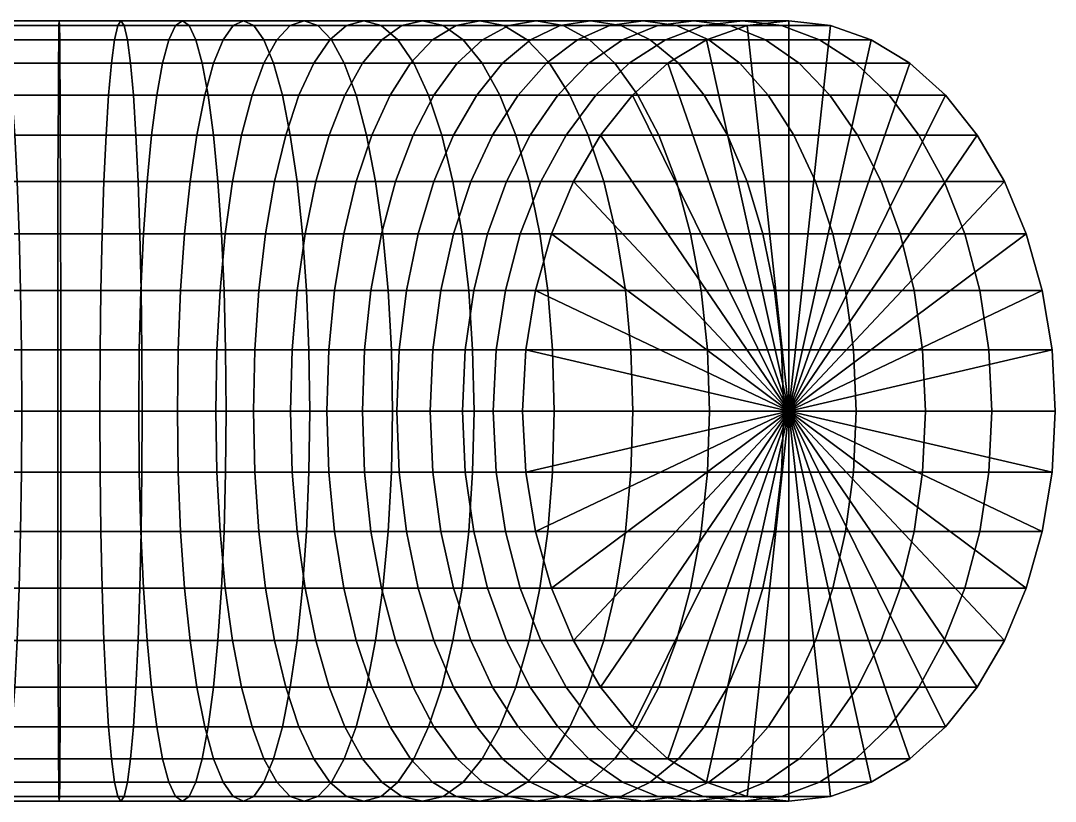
# Model space of a CAD drawing. Extents: x -12.67 to -8.75, y 8.92 to 12.36.
# Drawn here: x -10.071 to -8.746, y 9.894 to 10.894 of the extents above; entities that cross this region are included whole.
import ezdxf

# ---------------------------------------------------------------- set-up
doc = ezdxf.new("R2010")
doc.units = 0
doc.layers.add('HEAD', color=253, linetype='CONTINUOUS')

msp = doc.modelspace()

# ---------------------------------------------------------------- meshes
at = {"layer": 'HEAD'}
mesh = msp.add_polyface(dxfattribs=at)
corners = [(-10.1365, 10.7478, 1.9002), (-10.0782, 10.7478, 1.9055), (-10.0819, 10.7988, 1.9651), (-10.1436, 10.7988, 1.9595), (-10.0198, 10.7478, 1.9075), (-10.02, 10.7988, 1.9671), (-9.9613, 10.7478, 1.906), (-9.9581, 10.7988, 1.9656), (-9.903, 10.7478, 1.9011), (-9.8963, 10.7988, 1.9604), (-9.8451, 10.7478, 1.8929), (-9.835, 10.7988, 1.9517), (-9.7878, 10.7478, 1.8813), (-9.7743, 10.7988, 1.9395), (-10.0861, 10.8398, 2.0319), (-10.1516, 10.8398, 2.0259), (-10.0203, 10.8398, 2.034), (-9.9545, 10.8398, 2.0324), (-9.8889, 10.8398, 2.0269), (-9.8237, 10.8398, 2.0176), (-9.7591, 10.8398, 2.0046), (-10.0906, 10.8698, 2.1042), (-10.1603, 10.8698, 2.0978), (-10.0206, 10.8698, 2.1065), (-9.9505, 10.8698, 2.1047), (-9.8807, 10.8698, 2.0989), (-9.8114, 10.8698, 2.0891), (-9.7427, 10.8698, 2.0752), (-10.0953, 10.8881, 2.1803), (-10.1694, 10.8881, 2.1736), (-10.0209, 10.8881, 2.1828), (-9.9464, 10.8881, 2.1809), (-9.8722, 10.8881, 2.1747), (-9.7985, 10.8881, 2.1643), (-9.7255, 10.8881, 2.1495), (-10.1001, 10.8943, 2.2584), (-10.1788, 10.8943, 2.2512), (-10.0212, 10.8943, 2.261), (-9.9422, 10.8943, 2.259), (-9.8635, 10.8943, 2.2525), (-9.7852, 10.8943, 2.2414), (-10.105, 10.8881, 2.3365), (-10.1882, 10.8881, 2.3289), (-10.0215, 10.8881, 2.3392), (-9.938, 10.8881, 2.3371), (-9.8547, 10.8881, 2.3302), (-9.772, 10.8881, 2.3184), (-10.1097, 10.8698, 2.4126), (-10.1973, 10.8698, 2.4046), (-10.0218, 10.8698, 2.4155), (-9.9338, 10.8698, 2.4133), (-9.8462, 10.8698, 2.406), (-9.7591, 10.8698, 2.3936), (-10.0221, 10.8398, 2.488), (-10.1142, 10.8398, 2.485), (-9.9299, 10.8398, 2.4857), (-9.8381, 10.8398, 2.478), (-9.7468, 10.8398, 2.4651), (-10.0223, 10.7988, 2.5549), (-10.1183, 10.7988, 2.5517), (-9.9263, 10.7988, 2.5525), (-9.8306, 10.7988, 2.5445), (-9.7355, 10.7988, 2.531), (-10.0226, 10.7478, 2.6146), (-10.122, 10.7478, 2.6113), (-9.9231, 10.7478, 2.6121), (-9.8239, 10.7478, 2.6038), (-9.7254, 10.7478, 2.5898), (-9.8182, 10.6882, 2.6544), (-9.9203, 10.6882, 2.6629), (-9.7167, 10.6882, 2.64)]
mesh.append_faces([[corners[k] for k in face] for face in [(0, 1, 2, 3), (1, 4, 5, 2), (4, 6, 7, 5), (6, 8, 9, 7), (8, 10, 11, 9), (10, 12, 13, 11), (3, 2, 14, 15), (2, 5, 16, 14), (5, 7, 17, 16), (7, 9, 18, 17), (9, 11, 19, 18), (11, 13, 20, 19), (15, 14, 21, 22), (14, 16, 23, 21), (16, 17, 24, 23), (17, 18, 25, 24), (18, 19, 26, 25), (19, 20, 27, 26), (22, 21, 28, 29), (21, 23, 30, 28), (23, 24, 31, 30), (24, 25, 32, 31), (25, 26, 33, 32), (26, 27, 34, 33), (29, 28, 35, 36), (28, 30, 37, 35), (30, 31, 38, 37), (31, 32, 39, 38), (32, 33, 40, 39), (36, 35, 41, 42), (35, 37, 43, 41), (37, 38, 44, 43), (38, 39, 45, 44), (39, 40, 46, 45), (42, 41, 47, 48), (41, 43, 49, 47), (43, 44, 50, 49), (44, 45, 51, 50), (45, 46, 52, 51), (47, 49, 53, 54), (49, 50, 55, 53), (50, 51, 56, 55), (51, 52, 57, 56), (54, 53, 58, 59), (53, 55, 60, 58), (55, 56, 61, 60), (56, 57, 62, 61), (59, 58, 63, 64), (58, 60, 65, 63), (60, 61, 66, 65), (61, 62, 67, 66), (65, 66, 68, 69), (66, 67, 70, 68)]])
mesh = msp.add_polyface(dxfattribs=at)
corners = [(-9.4942, 10.6882, 1.7019), (-9.4485, 10.6882, 1.6703), (-9.4183, 10.7478, 1.7113), (-9.4664, 10.7478, 1.7446), (-9.4048, 10.6882, 1.6361), (-9.3723, 10.7478, 1.6753), (-9.7878, 10.7478, 1.8813), (-9.7312, 10.7478, 1.8665), (-9.7144, 10.7988, 1.9237), (-9.7743, 10.7988, 1.9395), (-9.6756, 10.7478, 1.8483), (-9.6555, 10.7988, 1.9045), (-9.6211, 10.7478, 1.827), (-9.5978, 10.7988, 1.8819), (-9.568, 10.7478, 1.8025), (-9.5415, 10.7988, 1.856), (-9.5164, 10.7478, 1.775), (-9.4868, 10.7988, 1.8269), (-9.4339, 10.7988, 1.7946), (-9.383, 10.7988, 1.7594), (-9.6955, 10.8398, 1.9879), (-9.7591, 10.8398, 2.0046), (-9.6329, 10.8398, 1.9675), (-9.5716, 10.8398, 1.9434), (-9.5118, 10.8398, 1.9159), (-9.4537, 10.8398, 1.885), (-9.3975, 10.8398, 1.8507), (-9.675, 10.8698, 2.0574), (-9.7427, 10.8698, 2.0752), (-9.6084, 10.8698, 2.0357), (-9.5432, 10.8698, 2.0101), (-9.4796, 10.8698, 1.9809), (-9.4178, 10.8698, 1.9479), (-9.6535, 10.8881, 2.1306), (-9.7255, 10.8881, 2.1495), (-9.5827, 10.8881, 2.1075), (-9.5133, 10.8881, 2.0803), (-9.4457, 10.8881, 2.0492), (-9.38, 10.8881, 2.0142), (-9.7985, 10.8881, 2.1643), (-9.7078, 10.8943, 2.2257), (-9.7852, 10.8943, 2.2414), (-9.6314, 10.8943, 2.2056), (-9.5563, 10.8943, 2.1811), (-9.4827, 10.8943, 2.1523), (-9.4109, 10.8943, 2.1193), (-9.6901, 10.8881, 2.3019), (-9.772, 10.8881, 2.3184), (-9.6093, 10.8881, 2.2807), (-9.5299, 10.8881, 2.2548), (-9.4521, 10.8881, 2.2243), (-9.3762, 10.8881, 2.1894), (-9.6728, 10.8698, 2.3762), (-9.7591, 10.8698, 2.3936), (-9.5878, 10.8698, 2.3538), (-9.5041, 10.8698, 2.3266), (-9.4222, 10.8698, 2.2945), (-9.6564, 10.8398, 2.4468), (-9.7468, 10.8398, 2.4651), (-9.5673, 10.8398, 2.4234), (-9.4797, 10.8398, 2.3948), (-9.3938, 10.8398, 2.3612), (-9.6413, 10.7988, 2.512), (-9.7355, 10.7988, 2.531), (-9.5484, 10.7988, 2.4876), (-9.4571, 10.7988, 2.4578), (-9.3676, 10.7988, 2.4227), (-9.6278, 10.7478, 2.5701), (-9.7254, 10.7478, 2.5898), (-9.5316, 10.7478, 2.5448), (-9.4369, 10.7478, 2.5139), (-9.6163, 10.6882, 2.6197), (-9.7167, 10.6882, 2.64), (-9.5172, 10.6882, 2.5937), (-9.4197, 10.6882, 2.5619)]
mesh.append_faces([[corners[k] for k in face] for face in [(0, 1, 2, 3), (1, 4, 5, 2), (6, 7, 8, 9), (7, 10, 11, 8), (10, 12, 13, 11), (12, 14, 15, 13), (14, 16, 17, 15), (16, 3, 18, 17), (3, 2, 19, 18), (9, 8, 20, 21), (8, 11, 22, 20), (11, 13, 23, 22), (13, 15, 24, 23), (15, 17, 25, 24), (17, 18, 26, 25), (21, 20, 27, 28), (20, 22, 29, 27), (22, 23, 30, 29), (23, 24, 31, 30), (24, 25, 32, 31), (28, 27, 33, 34), (27, 29, 35, 33), (29, 30, 36, 35), (30, 31, 37, 36), (31, 32, 38, 37), (39, 34, 40, 41), (34, 33, 42, 40), (33, 35, 43, 42), (35, 36, 44, 43), (36, 37, 45, 44), (41, 40, 46, 47), (40, 42, 48, 46), (42, 43, 49, 48), (43, 44, 50, 49), (44, 45, 51, 50), (47, 46, 52, 53), (46, 48, 54, 52), (48, 49, 55, 54), (49, 50, 56, 55), (53, 52, 57, 58), (52, 54, 59, 57), (54, 55, 60, 59), (55, 56, 61, 60), (58, 57, 62, 63), (57, 59, 64, 62), (59, 60, 65, 64), (60, 61, 66, 65), (63, 62, 67, 68), (62, 64, 69, 67), (64, 65, 70, 69), (68, 67, 71, 72), (67, 69, 73, 71), (69, 70, 74, 73)]])
mesh = msp.add_polyface(dxfattribs=at)
corners = [(-9.4282, 10.3943, 1.5296), (-9.0872, 10.3943, 1.8952), (-9.424, 10.4725, 1.5341), (-9.4115, 10.5488, 1.5475), (-9.391, 10.6213, 1.5694), (-9.431, 10.6213, 1.6045), (-9.3631, 10.6882, 1.5994), (-9.4048, 10.6882, 1.6361), (-9.3283, 10.7478, 1.6367), (-9.3723, 10.7478, 1.6753), (-9.4183, 10.7478, 1.7113), (-9.3342, 10.7988, 1.7212), (-9.383, 10.7988, 1.7594), (-9.2876, 10.7988, 1.6803), (-9.4339, 10.7988, 1.7946), (-9.3433, 10.8398, 1.8132), (-9.3975, 10.8398, 1.8507), (-9.2915, 10.8398, 1.7727), (-9.242, 10.8398, 1.7292), (-9.4537, 10.8398, 1.885), (-9.358, 10.8698, 1.9115), (-9.4178, 10.8698, 1.9479), (-9.3004, 10.8698, 1.8716), (-9.2452, 10.8698, 1.8285), (-9.1926, 10.8698, 1.7822), (-9.3164, 10.8881, 1.9755), (-9.38, 10.8881, 2.0142), (-9.2551, 10.8881, 1.9331), (-9.1965, 10.8881, 1.8872), (-9.1406, 10.8881, 1.838), (-9.4457, 10.8881, 2.0492), (-9.3412, 10.8943, 2.0822), (-9.4109, 10.8943, 2.1193), (-9.2737, 10.8943, 2.041), (-9.2088, 10.8943, 1.9961), (-9.1465, 10.8943, 1.9474), (-9.3025, 10.8881, 2.1501), (-9.3762, 10.8881, 2.1894), (-9.2311, 10.8881, 2.1066), (-9.1624, 10.8881, 2.0591), (-9.4521, 10.8881, 2.2243), (-9.3423, 10.8698, 2.2577), (-9.4222, 10.8698, 2.2945), (-9.2647, 10.8698, 2.2164), (-9.1895, 10.8698, 2.1706), (-9.3101, 10.8398, 2.3227), (-9.3938, 10.8398, 2.3612), (-9.2287, 10.8398, 2.2793), (-9.15, 10.8398, 2.2314), (-9.2804, 10.7988, 2.3826), (-9.3676, 10.7988, 2.4227), (-9.1956, 10.7988, 2.3374), (-9.4571, 10.7988, 2.4578), (-9.3443, 10.7478, 2.4776), (-9.4369, 10.7478, 2.5139), (-9.2539, 10.7478, 2.436), (-9.166, 10.7478, 2.3893), (-9.3243, 10.6882, 2.5245), (-9.4197, 10.6882, 2.5619), (-9.2312, 10.6882, 2.4817), (-9.1408, 10.6882, 2.4335), (-9.3083, 10.6213, 2.5623), (-9.4059, 10.6213, 2.6005), (-9.213, 10.6213, 2.5184), (-9.2965, 10.5488, 2.5899), (-9.3958, 10.5488, 2.6288), (-9.1997, 10.5488, 2.5453), (-9.2894, 10.4725, 2.6067), (-9.3896, 10.4725, 2.646), (-9.1916, 10.4725, 2.5617), (-9.2869, 10.3943, 2.6124), (-9.3875, 10.3943, 2.6518), (-9.1888, 10.3943, 2.5672)]
mesh.append_faces([[corners[k] for k in face] for face in [(0, 1, 2, 2), (2, 1, 3, 3), (3, 1, 4, 4), (5, 4, 6, 7), (4, 1, 6, 6), (7, 6, 8, 9), (6, 1, 8, 8), (10, 9, 11, 12), (9, 8, 13, 11), (8, 1, 13, 13), (14, 12, 15, 16), (12, 11, 17, 15), (11, 13, 18, 17), (13, 1, 18, 18), (19, 16, 20, 21), (16, 15, 22, 20), (15, 17, 23, 22), (17, 18, 24, 23), (18, 1, 24, 24), (21, 20, 25, 26), (20, 22, 27, 25), (22, 23, 28, 27), (23, 24, 29, 28), (30, 26, 31, 32), (26, 25, 33, 31), (25, 27, 34, 33), (27, 28, 35, 34), (32, 31, 36, 37), (31, 33, 38, 36), (33, 34, 39, 38), (40, 37, 41, 42), (37, 36, 43, 41), (36, 38, 44, 43), (42, 41, 45, 46), (41, 43, 47, 45), (43, 44, 48, 47), (46, 45, 49, 50), (45, 47, 51, 49), (52, 50, 53, 54), (50, 49, 55, 53), (49, 51, 56, 55), (54, 53, 57, 58), (53, 55, 59, 57), (55, 56, 60, 59), (58, 57, 61, 62), (57, 59, 63, 61), (62, 61, 64, 65), (61, 63, 66, 64), (65, 64, 67, 68), (64, 66, 69, 67), (68, 67, 70, 71), (67, 69, 72, 70)]])
mesh = msp.add_polyface(dxfattribs=at)
corners = [(-9.1926, 10.8698, 1.7822), (-9.0872, 10.3943, 1.8952), (-9.1406, 10.8881, 1.838), (-9.1965, 10.8881, 1.8872), (-9.0872, 10.8943, 1.8952), (-9.1465, 10.8943, 1.9474), (-9.2088, 10.8943, 1.9961), (-9.0966, 10.8881, 2.0076), (-9.1624, 10.8881, 2.0591), (-9.0339, 10.8881, 1.9524), (-9.2311, 10.8881, 2.1066), (-9.1172, 10.8698, 2.1205), (-9.1895, 10.8698, 2.1706), (-9.0479, 10.8698, 2.0663), (-8.9818, 10.8698, 2.0082), (-9.0742, 10.8398, 2.1789), (-9.15, 10.8398, 2.2314), (-9.0016, 10.8398, 2.1221), (-8.9324, 10.8398, 2.0613), (-9.2287, 10.8398, 2.2793), (-9.1136, 10.7988, 2.2874), (-9.1956, 10.7988, 2.3374), (-9.0346, 10.7988, 2.2328), (-8.9589, 10.7988, 2.1736), (-8.8868, 10.7988, 2.1102), (-9.0811, 10.7478, 2.3375), (-9.166, 10.7478, 2.3893), (-8.9992, 10.7478, 2.2808), (-8.9208, 10.7478, 2.2195), (-8.8461, 10.7478, 2.1538), (-9.0533, 10.6882, 2.3802), (-9.1408, 10.6882, 2.4335), (-8.969, 10.6882, 2.3219), (-8.8883, 10.6882, 2.2588), (-8.8113, 10.6882, 2.1911), (-9.2312, 10.6882, 2.4817), (-9.1205, 10.6213, 2.4691), (-9.213, 10.6213, 2.5184), (-9.0309, 10.6213, 2.4146), (-8.9447, 10.6213, 2.3549), (-8.8621, 10.6213, 2.2903), (-8.7834, 10.6213, 2.2211), (-9.1056, 10.5488, 2.4952), (-9.1997, 10.5488, 2.5453), (-9.0146, 10.5488, 2.4397), (-8.9269, 10.5488, 2.3791), (-8.8429, 10.5488, 2.3134), (-8.7629, 10.5488, 2.243), (-9.0965, 10.4725, 2.5111), (-9.1916, 10.4725, 2.5617), (-9.0046, 10.4725, 2.4551), (-8.9161, 10.4725, 2.3938), (-8.8312, 10.4725, 2.3275), (-8.7504, 10.4725, 2.2564), (-9.0935, 10.3943, 2.5165), (-9.1888, 10.3943, 2.5672), (-9.0012, 10.3943, 2.4603), (-8.9124, 10.3943, 2.3988), (-8.8273, 10.3943, 2.3323), (-8.7462, 10.3943, 2.2609)]
mesh.append_faces([[corners[k] for k in face] for face in [(0, 1, 2, 2), (3, 2, 4, 5), (2, 1, 4, 4), (6, 5, 7, 8), (5, 4, 9, 7), (4, 1, 9, 9), (10, 8, 11, 12), (8, 7, 13, 11), (7, 9, 14, 13), (9, 1, 14, 14), (12, 11, 15, 16), (11, 13, 17, 15), (13, 14, 18, 17), (14, 1, 18, 18), (19, 16, 20, 21), (16, 15, 22, 20), (15, 17, 23, 22), (17, 18, 24, 23), (18, 1, 24, 24), (21, 20, 25, 26), (20, 22, 27, 25), (22, 23, 28, 27), (23, 24, 29, 28), (24, 1, 29, 29), (26, 25, 30, 31), (25, 27, 32, 30), (27, 28, 33, 32), (28, 29, 34, 33), (29, 1, 34, 34), (35, 31, 36, 37), (31, 30, 38, 36), (30, 32, 39, 38), (32, 33, 40, 39), (33, 34, 41, 40), (34, 1, 41, 41), (37, 36, 42, 43), (36, 38, 44, 42), (38, 39, 45, 44), (39, 40, 46, 45), (40, 41, 47, 46), (41, 1, 47, 47), (43, 42, 48, 49), (42, 44, 50, 48), (44, 45, 51, 50), (45, 46, 52, 51), (46, 47, 53, 52), (47, 1, 53, 53), (49, 48, 54, 55), (48, 50, 56, 54), (50, 51, 57, 56), (51, 52, 58, 57), (52, 53, 59, 58), (53, 1, 59, 59)]])
mesh = msp.add_polyface(dxfattribs=at)
corners = [(-10.1684, 10.3943, 1.7474), (-10.119, 10.3943, 1.7548), (-10.1197, 10.4725, 1.7609), (-10.1695, 10.4725, 1.7535), (-10.0692, 10.3943, 1.7594), (-10.0695, 10.4725, 1.7655), (-10.0192, 10.3943, 1.761), (-10.0192, 10.4725, 1.7672), (-9.9692, 10.3943, 1.7598), (-9.9689, 10.4725, 1.7659), (-9.9194, 10.3943, 1.7556), (-9.9187, 10.4725, 1.7617), (-9.8699, 10.3943, 1.7486), (-9.8689, 10.4725, 1.7546), (-9.8209, 10.3943, 1.7387), (-9.8195, 10.4725, 1.7447), (-9.7726, 10.3943, 1.726), (-9.7708, 10.4725, 1.7319), (-10.1219, 10.5488, 1.7791), (-10.1727, 10.5488, 1.7715), (-10.0707, 10.5488, 1.7838), (-10.0193, 10.5488, 1.7855), (-9.9679, 10.5488, 1.7842), (-9.9167, 10.5488, 1.7799), (-9.8658, 10.5488, 1.7727), (-9.8154, 10.5488, 1.7625), (-9.7656, 10.5488, 1.7494), (-10.1255, 10.6213, 1.8089), (-10.178, 10.6213, 1.801), (-10.0725, 10.6213, 1.8138), (-10.0194, 10.6213, 1.8155), (-9.9663, 10.6213, 1.8142), (-9.9133, 10.6213, 1.8098), (-9.8607, 10.6213, 1.8023), (-9.8086, 10.6213, 1.7918), (-9.7572, 10.6213, 1.7782), (-10.0751, 10.6882, 1.8547), (-10.1304, 10.6882, 1.8496), (-10.0196, 10.6882, 1.8565), (-9.9641, 10.6882, 1.8551), (-9.9087, 10.6882, 1.8505), (-9.8537, 10.6882, 1.8427), (-9.7993, 10.6882, 1.8317), (-9.7456, 10.6882, 1.8176), (-10.0782, 10.7478, 1.9055), (-10.1365, 10.7478, 1.9002), (-10.0198, 10.7478, 1.9075), (-9.9613, 10.7478, 1.906), (-9.903, 10.7478, 1.9011), (-9.8451, 10.7478, 1.8929), (-9.7878, 10.7478, 1.8813), (-9.7312, 10.7478, 1.8665), (-10.122, 10.7478, 2.6113), (-10.0226, 10.7478, 2.6146), (-10.0228, 10.6882, 2.6655), (-10.1252, 10.6882, 2.6621), (-9.9231, 10.7478, 2.6121), (-9.9203, 10.6882, 2.6629), (-10.0229, 10.6213, 2.7065), (-10.1277, 10.6213, 2.7031), (-9.9181, 10.6213, 2.7039), (-9.8182, 10.6882, 2.6544), (-9.8136, 10.6213, 2.6952), (-10.023, 10.5488, 2.7365), (-10.1296, 10.5488, 2.733), (-9.9165, 10.5488, 2.7339), (-9.8102, 10.5488, 2.725), (-10.0231, 10.4725, 2.7549), (-10.1307, 10.4725, 2.7513), (-9.9155, 10.4725, 2.7522), (-9.8082, 10.4725, 2.7432), (-10.0231, 10.3943, 2.761), (-10.1311, 10.3943, 2.7575), (-9.9151, 10.3943, 2.7583), (-9.8075, 10.3943, 2.7493)]
mesh.append_faces([[corners[k] for k in face] for face in [(0, 1, 2, 3), (1, 4, 5, 2), (4, 6, 7, 5), (6, 8, 9, 7), (8, 10, 11, 9), (10, 12, 13, 11), (12, 14, 15, 13), (14, 16, 17, 15), (3, 2, 18, 19), (2, 5, 20, 18), (5, 7, 21, 20), (7, 9, 22, 21), (9, 11, 23, 22), (11, 13, 24, 23), (13, 15, 25, 24), (15, 17, 26, 25), (19, 18, 27, 28), (18, 20, 29, 27), (20, 21, 30, 29), (21, 22, 31, 30), (22, 23, 32, 31), (23, 24, 33, 32), (24, 25, 34, 33), (25, 26, 35, 34), (27, 29, 36, 37), (29, 30, 38, 36), (30, 31, 39, 38), (31, 32, 40, 39), (32, 33, 41, 40), (33, 34, 42, 41), (34, 35, 43, 42), (37, 36, 44, 45), (36, 38, 46, 44), (38, 39, 47, 46), (39, 40, 48, 47), (40, 41, 49, 48), (41, 42, 50, 49), (42, 43, 51, 50), (52, 53, 54, 55), (53, 56, 57, 54), (55, 54, 58, 59), (54, 57, 60, 58), (57, 61, 62, 60), (59, 58, 63, 64), (58, 60, 65, 63), (60, 62, 66, 65), (64, 63, 67, 68), (63, 65, 69, 67), (65, 66, 70, 69), (68, 67, 71, 72), (67, 69, 73, 71), (69, 70, 74, 73)]])
mesh = msp.add_polyface(dxfattribs=at)
corners = [(-9.7726, 10.3943, 1.726), (-9.725, 10.3943, 1.7105), (-9.7229, 10.4725, 1.7163), (-9.7708, 10.4725, 1.7319), (-9.6785, 10.3943, 1.6922), (-9.6761, 10.4725, 1.6979), (-9.6331, 10.3943, 1.6713), (-9.6303, 10.4725, 1.6769), (-9.5889, 10.3943, 1.6478), (-9.5859, 10.4725, 1.6532), (-9.5462, 10.3943, 1.6218), (-9.5429, 10.4725, 1.627), (-9.5051, 10.3943, 1.5934), (-9.5015, 10.4725, 1.5983), (-9.4658, 10.3943, 1.5626), (-9.4618, 10.4725, 1.5673), (-9.4282, 10.3943, 1.5296), (-9.424, 10.4725, 1.5341), (-9.7168, 10.5488, 1.7335), (-9.7656, 10.5488, 1.7494), (-9.6689, 10.5488, 1.7148), (-9.6222, 10.5488, 1.6933), (-9.5768, 10.5488, 1.6691), (-9.5329, 10.5488, 1.6423), (-9.4906, 10.5488, 1.6131), (-9.4501, 10.5488, 1.5814), (-9.4115, 10.5488, 1.5475), (-9.7066, 10.6213, 1.7618), (-9.7572, 10.6213, 1.7782), (-9.6571, 10.6213, 1.7424), (-9.6089, 10.6213, 1.7202), (-9.5619, 10.6213, 1.6952), (-9.5165, 10.6213, 1.6675), (-9.4728, 10.6213, 1.6373), (-9.431, 10.6213, 1.6045), (-9.391, 10.6213, 1.5694), (-9.6928, 10.6882, 1.8004), (-9.7456, 10.6882, 1.8176), (-9.6411, 10.6882, 1.7801), (-9.5906, 10.6882, 1.7569), (-9.5416, 10.6882, 1.7308), (-9.4942, 10.6882, 1.7019), (-9.4485, 10.6882, 1.6703), (-9.4048, 10.6882, 1.6361), (-9.6756, 10.7478, 1.8483), (-9.7312, 10.7478, 1.8665), (-9.6211, 10.7478, 1.827), (-9.568, 10.7478, 1.8025), (-9.5164, 10.7478, 1.775), (-9.4664, 10.7478, 1.7446), (-9.8182, 10.6882, 2.6544), (-9.7167, 10.6882, 2.64), (-9.7098, 10.6213, 2.6804), (-9.8136, 10.6213, 2.6952), (-9.6163, 10.6882, 2.6197), (-9.607, 10.6213, 2.6597), (-9.5172, 10.6882, 2.5937), (-9.5056, 10.6213, 2.633), (-9.4197, 10.6882, 2.5619), (-9.4059, 10.6213, 2.6005), (-9.7047, 10.5488, 2.71), (-9.8102, 10.5488, 2.725), (-9.6002, 10.5488, 2.6889), (-9.4971, 10.5488, 2.6618), (-9.3958, 10.5488, 2.6288), (-9.7016, 10.4725, 2.7281), (-9.8082, 10.4725, 2.7432), (-9.5961, 10.4725, 2.7068), (-9.492, 10.4725, 2.6794), (-9.3896, 10.4725, 2.646), (-9.7006, 10.3943, 2.7341), (-9.8075, 10.3943, 2.7493), (-9.5947, 10.3943, 2.7128), (-9.4902, 10.3943, 2.6853), (-9.3875, 10.3943, 2.6518)]
mesh.append_faces([[corners[k] for k in face] for face in [(0, 1, 2, 3), (1, 4, 5, 2), (4, 6, 7, 5), (6, 8, 9, 7), (8, 10, 11, 9), (10, 12, 13, 11), (12, 14, 15, 13), (14, 16, 17, 15), (3, 2, 18, 19), (2, 5, 20, 18), (5, 7, 21, 20), (7, 9, 22, 21), (9, 11, 23, 22), (11, 13, 24, 23), (13, 15, 25, 24), (15, 17, 26, 25), (19, 18, 27, 28), (18, 20, 29, 27), (20, 21, 30, 29), (21, 22, 31, 30), (22, 23, 32, 31), (23, 24, 33, 32), (24, 25, 34, 33), (25, 26, 35, 34), (28, 27, 36, 37), (27, 29, 38, 36), (29, 30, 39, 38), (30, 31, 40, 39), (31, 32, 41, 40), (32, 33, 42, 41), (33, 34, 43, 42), (37, 36, 44, 45), (36, 38, 46, 44), (38, 39, 47, 46), (39, 40, 48, 47), (40, 41, 49, 48), (50, 51, 52, 53), (51, 54, 55, 52), (54, 56, 57, 55), (56, 58, 59, 57), (53, 52, 60, 61), (52, 55, 62, 60), (55, 57, 63, 62), (57, 59, 64, 63), (61, 60, 65, 66), (60, 62, 67, 65), (62, 63, 68, 67), (63, 64, 69, 68), (66, 65, 70, 71), (65, 67, 72, 70), (67, 68, 73, 72), (68, 69, 74, 73)]])
mesh = msp.add_polyface(dxfattribs=at)
corners = [(-10.1311, 10.3943, 2.7575), (-10.0231, 10.3943, 2.761), (-10.0231, 10.3161, 2.7549), (-10.1307, 10.3161, 2.7513), (-9.9151, 10.3943, 2.7583), (-9.9155, 10.3161, 2.7522), (-9.8075, 10.3943, 2.7493), (-9.8082, 10.3161, 2.7432), (-10.023, 10.2398, 2.7365), (-10.1296, 10.2398, 2.733), (-9.9165, 10.2398, 2.7339), (-9.8102, 10.2398, 2.725), (-10.0229, 10.1673, 2.7065), (-10.1277, 10.1673, 2.7031), (-9.9181, 10.1673, 2.7039), (-9.8136, 10.1673, 2.6952), (-10.0228, 10.1004, 2.6655), (-10.1252, 10.1004, 2.6621), (-9.9203, 10.1004, 2.6629), (-9.8182, 10.1004, 2.6544), (-9.9231, 10.0407, 2.6121), (-10.0226, 10.0407, 2.6146), (-9.8239, 10.0407, 2.6038), (-9.7167, 10.1004, 2.64), (-9.7254, 10.0407, 2.5898), (-10.1365, 10.0407, 1.9002), (-10.0782, 10.0407, 1.9055), (-10.0751, 10.1004, 1.8547), (-10.1304, 10.1004, 1.8496), (-10.0198, 10.0407, 1.9075), (-10.0196, 10.1004, 1.8565), (-9.9613, 10.0407, 1.906), (-9.9641, 10.1004, 1.8551), (-9.903, 10.0407, 1.9011), (-9.9087, 10.1004, 1.8505), (-9.8451, 10.0407, 1.8929), (-9.8537, 10.1004, 1.8427), (-9.7878, 10.0407, 1.8813), (-9.7993, 10.1004, 1.8317), (-9.7312, 10.0407, 1.8665), (-9.7456, 10.1004, 1.8176), (-10.0725, 10.1673, 1.8138), (-10.1255, 10.1673, 1.8089), (-10.0194, 10.1673, 1.8155), (-9.9663, 10.1673, 1.8142), (-9.9133, 10.1673, 1.8098), (-9.8607, 10.1673, 1.8023), (-9.8086, 10.1673, 1.7918), (-9.7572, 10.1673, 1.7782), (-10.178, 10.1673, 1.801), (-10.1219, 10.2398, 1.7791), (-10.1727, 10.2398, 1.7715), (-10.0707, 10.2398, 1.7838), (-10.0193, 10.2398, 1.7855), (-9.9679, 10.2398, 1.7842), (-9.9167, 10.2398, 1.7799), (-9.8658, 10.2398, 1.7727), (-9.8154, 10.2398, 1.7625), (-9.7656, 10.2398, 1.7494), (-10.1197, 10.3161, 1.7609), (-10.1695, 10.3161, 1.7535), (-10.0695, 10.3161, 1.7655), (-10.0192, 10.3161, 1.7672), (-9.9689, 10.3161, 1.7659), (-9.9187, 10.3161, 1.7617), (-9.8689, 10.3161, 1.7546), (-9.8195, 10.3161, 1.7447), (-9.7708, 10.3161, 1.7319), (-10.119, 10.3943, 1.7548), (-10.1684, 10.3943, 1.7474), (-10.0692, 10.3943, 1.7594), (-10.0192, 10.3943, 1.761), (-9.9692, 10.3943, 1.7598), (-9.9194, 10.3943, 1.7556), (-9.8699, 10.3943, 1.7486), (-9.8209, 10.3943, 1.7387), (-9.7726, 10.3943, 1.726)]
mesh.append_faces([[corners[k] for k in face] for face in [(0, 1, 2, 3), (1, 4, 5, 2), (4, 6, 7, 5), (3, 2, 8, 9), (2, 5, 10, 8), (5, 7, 11, 10), (9, 8, 12, 13), (8, 10, 14, 12), (10, 11, 15, 14), (13, 12, 16, 17), (12, 14, 18, 16), (14, 15, 19, 18), (16, 18, 20, 21), (18, 19, 22, 20), (19, 23, 24, 22), (25, 26, 27, 28), (26, 29, 30, 27), (29, 31, 32, 30), (31, 33, 34, 32), (33, 35, 36, 34), (35, 37, 38, 36), (37, 39, 40, 38), (28, 27, 41, 42), (27, 30, 43, 41), (30, 32, 44, 43), (32, 34, 45, 44), (34, 36, 46, 45), (36, 38, 47, 46), (38, 40, 48, 47), (49, 42, 50, 51), (42, 41, 52, 50), (41, 43, 53, 52), (43, 44, 54, 53), (44, 45, 55, 54), (45, 46, 56, 55), (46, 47, 57, 56), (47, 48, 58, 57), (51, 50, 59, 60), (50, 52, 61, 59), (52, 53, 62, 61), (53, 54, 63, 62), (54, 55, 64, 63), (55, 56, 65, 64), (56, 57, 66, 65), (57, 58, 67, 66), (60, 59, 68, 69), (59, 61, 70, 68), (61, 62, 71, 70), (62, 63, 72, 71), (63, 64, 73, 72), (64, 65, 74, 73), (65, 66, 75, 74), (66, 67, 76, 75)]])
mesh = msp.add_polyface(dxfattribs=at)
corners = [(-9.8075, 10.3943, 2.7493), (-9.7006, 10.3943, 2.7341), (-9.7016, 10.3161, 2.7281), (-9.8082, 10.3161, 2.7432), (-9.5947, 10.3943, 2.7128), (-9.5961, 10.3161, 2.7068), (-9.4902, 10.3943, 2.6853), (-9.492, 10.3161, 2.6794), (-9.3875, 10.3943, 2.6518), (-9.3896, 10.3161, 2.646), (-9.7047, 10.2398, 2.71), (-9.8102, 10.2398, 2.725), (-9.6002, 10.2398, 2.6889), (-9.4971, 10.2398, 2.6618), (-9.3958, 10.2398, 2.6288), (-9.7098, 10.1673, 2.6804), (-9.8136, 10.1673, 2.6952), (-9.607, 10.1673, 2.6597), (-9.5056, 10.1673, 2.633), (-9.4059, 10.1673, 2.6005), (-9.7167, 10.1004, 2.64), (-9.8182, 10.1004, 2.6544), (-9.6163, 10.1004, 2.6197), (-9.5172, 10.1004, 2.5937), (-9.4197, 10.1004, 2.5619), (-9.6756, 10.0407, 1.8483), (-9.6211, 10.0407, 1.827), (-9.6411, 10.1004, 1.7801), (-9.6928, 10.1004, 1.8004), (-9.568, 10.0407, 1.8025), (-9.5906, 10.1004, 1.7569), (-9.5164, 10.0407, 1.775), (-9.5416, 10.1004, 1.7308), (-9.4664, 10.0407, 1.7446), (-9.4942, 10.1004, 1.7019), (-9.4183, 10.0407, 1.7113), (-9.4485, 10.1004, 1.6703), (-9.3723, 10.0407, 1.6753), (-9.4048, 10.1004, 1.6361), (-9.7456, 10.1004, 1.8176), (-9.7066, 10.1673, 1.7618), (-9.7572, 10.1673, 1.7782), (-9.6571, 10.1673, 1.7424), (-9.6089, 10.1673, 1.7202), (-9.5619, 10.1673, 1.6952), (-9.5165, 10.1673, 1.6675), (-9.4728, 10.1673, 1.6373), (-9.431, 10.1673, 1.6045), (-9.7168, 10.2398, 1.7335), (-9.7656, 10.2398, 1.7494), (-9.6689, 10.2398, 1.7148), (-9.6222, 10.2398, 1.6933), (-9.5768, 10.2398, 1.6691), (-9.5329, 10.2398, 1.6423), (-9.4906, 10.2398, 1.6131), (-9.4501, 10.2398, 1.5814), (-9.391, 10.1673, 1.5694), (-9.4115, 10.2398, 1.5475), (-9.7229, 10.3161, 1.7163), (-9.7708, 10.3161, 1.7319), (-9.6761, 10.3161, 1.6979), (-9.6303, 10.3161, 1.6769), (-9.5859, 10.3161, 1.6532), (-9.5429, 10.3161, 1.627), (-9.5015, 10.3161, 1.5983), (-9.4618, 10.3161, 1.5673), (-9.424, 10.3161, 1.5341), (-9.725, 10.3943, 1.7105), (-9.7726, 10.3943, 1.726), (-9.6785, 10.3943, 1.6922), (-9.6331, 10.3943, 1.6713), (-9.5889, 10.3943, 1.6478), (-9.5462, 10.3943, 1.6218), (-9.5051, 10.3943, 1.5934), (-9.4658, 10.3943, 1.5626), (-9.4282, 10.3943, 1.5296)]
mesh.append_faces([[corners[k] for k in face] for face in [(0, 1, 2, 3), (1, 4, 5, 2), (4, 6, 7, 5), (6, 8, 9, 7), (3, 2, 10, 11), (2, 5, 12, 10), (5, 7, 13, 12), (7, 9, 14, 13), (11, 10, 15, 16), (10, 12, 17, 15), (12, 13, 18, 17), (13, 14, 19, 18), (16, 15, 20, 21), (15, 17, 22, 20), (17, 18, 23, 22), (18, 19, 24, 23), (25, 26, 27, 28), (26, 29, 30, 27), (29, 31, 32, 30), (31, 33, 34, 32), (33, 35, 36, 34), (35, 37, 38, 36), (39, 28, 40, 41), (28, 27, 42, 40), (27, 30, 43, 42), (30, 32, 44, 43), (32, 34, 45, 44), (34, 36, 46, 45), (36, 38, 47, 46), (41, 40, 48, 49), (40, 42, 50, 48), (42, 43, 51, 50), (43, 44, 52, 51), (44, 45, 53, 52), (45, 46, 54, 53), (46, 47, 55, 54), (47, 56, 57, 55), (49, 48, 58, 59), (48, 50, 60, 58), (50, 51, 61, 60), (51, 52, 62, 61), (52, 53, 63, 62), (53, 54, 64, 63), (54, 55, 65, 64), (55, 57, 66, 65), (59, 58, 67, 68), (58, 60, 69, 67), (60, 61, 70, 69), (61, 62, 71, 70), (62, 63, 72, 71), (63, 64, 73, 72), (64, 65, 74, 73), (65, 66, 75, 74)]])
mesh = msp.add_polyface(dxfattribs=at)
corners = [(-9.3875, 10.3943, 2.6518), (-9.2869, 10.3943, 2.6124), (-9.2894, 10.3161, 2.6067), (-9.3896, 10.3161, 2.646), (-9.1888, 10.3943, 2.5672), (-9.1916, 10.3161, 2.5617), (-9.2965, 10.2398, 2.5899), (-9.3958, 10.2398, 2.6288), (-9.1997, 10.2398, 2.5453), (-9.3083, 10.1673, 2.5623), (-9.4059, 10.1673, 2.6005), (-9.213, 10.1673, 2.5184), (-9.3243, 10.1004, 2.5245), (-9.4197, 10.1004, 2.5619), (-9.2312, 10.1004, 2.4817), (-9.3443, 10.0407, 2.4776), (-9.4369, 10.0407, 2.5139), (-9.2539, 10.0407, 2.436), (-9.1408, 10.1004, 2.4335), (-9.166, 10.0407, 2.3893), (-9.3676, 9.9898, 2.4227), (-9.4571, 9.9898, 2.4578), (-9.2804, 9.9898, 2.3826), (-9.1956, 9.9898, 2.3374), (-9.3101, 9.9488, 2.3227), (-9.3938, 9.9488, 2.3612), (-9.2287, 9.9488, 2.2793), (-9.3423, 9.9188, 2.2577), (-9.4222, 9.9188, 2.2945), (-9.2647, 9.9188, 2.2164), (-9.15, 9.9488, 2.2314), (-9.1895, 9.9188, 2.1706), (-9.3762, 9.9004, 2.1894), (-9.4521, 9.9004, 2.2243), (-9.3025, 9.9004, 2.1501), (-9.2311, 9.9004, 2.1066), (-9.3412, 9.8943, 2.0822), (-9.4109, 9.8943, 2.1193), (-9.2737, 9.8943, 2.041), (-9.1624, 9.9004, 2.0591), (-9.2088, 9.8943, 1.9961), (-9.38, 9.9004, 2.0142), (-9.4457, 9.9004, 2.0492), (-9.3164, 9.9004, 1.9755), (-9.2551, 9.9004, 1.9331), (-9.1465, 9.8943, 1.9474), (-9.1965, 9.9004, 1.8872), (-9.358, 9.9188, 1.9115), (-9.4178, 9.9188, 1.9479), (-9.3004, 9.9188, 1.8716), (-9.2452, 9.9188, 1.8285), (-9.1406, 9.9004, 1.838), (-9.1926, 9.9188, 1.7822), (-9.3975, 9.9488, 1.8507), (-9.4537, 9.9488, 1.885), (-9.3433, 9.9488, 1.8132), (-9.2915, 9.9488, 1.7727), (-9.242, 9.9488, 1.7292), (-9.0872, 10.3943, 1.8952), (-9.383, 9.9898, 1.7594), (-9.4339, 9.9898, 1.7946), (-9.3342, 9.9898, 1.7212), (-9.2876, 9.9898, 1.6803), (-9.3723, 10.0407, 1.6753), (-9.4183, 10.0407, 1.7113), (-9.3283, 10.0407, 1.6367), (-9.3631, 10.1004, 1.5994), (-9.4048, 10.1004, 1.6361), (-9.391, 10.1673, 1.5694), (-9.431, 10.1673, 1.6045), (-9.4115, 10.2398, 1.5475), (-9.424, 10.3161, 1.5341), (-9.4282, 10.3943, 1.5296)]
mesh.append_faces([[corners[k] for k in face] for face in [(0, 1, 2, 3), (1, 4, 5, 2), (3, 2, 6, 7), (2, 5, 8, 6), (7, 6, 9, 10), (6, 8, 11, 9), (10, 9, 12, 13), (9, 11, 14, 12), (13, 12, 15, 16), (12, 14, 17, 15), (14, 18, 19, 17), (16, 15, 20, 21), (15, 17, 22, 20), (17, 19, 23, 22), (20, 22, 24, 25), (22, 23, 26, 24), (25, 24, 27, 28), (24, 26, 29, 27), (26, 30, 31, 29), (28, 27, 32, 33), (27, 29, 34, 32), (29, 31, 35, 34), (32, 34, 36, 37), (34, 35, 38, 36), (35, 39, 40, 38), (37, 36, 41, 42), (36, 38, 43, 41), (38, 40, 44, 43), (40, 45, 46, 44), (41, 43, 47, 48), (43, 44, 49, 47), (44, 46, 50, 49), (46, 51, 52, 50), (48, 47, 53, 54), (47, 49, 55, 53), (49, 50, 56, 55), (50, 52, 57, 56), (52, 58, 57, 57), (53, 55, 59, 60), (55, 56, 61, 59), (56, 57, 62, 61), (57, 58, 62, 62), (59, 61, 63, 64), (61, 62, 65, 63), (62, 58, 65, 65), (63, 65, 66, 67), (65, 58, 66, 66), (67, 66, 68, 69), (66, 58, 68, 68), (68, 58, 70, 70), (70, 58, 71, 71), (71, 58, 72, 72)]])
mesh = msp.add_polyface(dxfattribs=at)
corners = [(-9.1888, 10.3943, 2.5672), (-9.0935, 10.3943, 2.5165), (-9.0965, 10.3161, 2.5111), (-9.1916, 10.3161, 2.5617), (-9.0012, 10.3943, 2.4603), (-9.0046, 10.3161, 2.4551), (-8.9124, 10.3943, 2.3988), (-8.9161, 10.3161, 2.3938), (-8.8273, 10.3943, 2.3323), (-8.8312, 10.3161, 2.3275), (-8.7462, 10.3943, 2.2609), (-8.7504, 10.3161, 2.2564), (-9.0872, 10.3943, 1.8952), (-9.1056, 10.2398, 2.4952), (-9.1997, 10.2398, 2.5453), (-9.0146, 10.2398, 2.4397), (-8.9269, 10.2398, 2.3791), (-8.8429, 10.2398, 2.3134), (-8.7629, 10.2398, 2.243), (-9.1205, 10.1673, 2.4691), (-9.213, 10.1673, 2.5184), (-9.0309, 10.1673, 2.4146), (-8.9447, 10.1673, 2.3549), (-8.8621, 10.1673, 2.2903), (-8.7834, 10.1673, 2.2211), (-9.1408, 10.1004, 2.4335), (-9.2312, 10.1004, 2.4817), (-9.0533, 10.1004, 2.3802), (-8.969, 10.1004, 2.3219), (-8.8883, 10.1004, 2.2588), (-8.8113, 10.1004, 2.1911), (-9.0811, 10.0407, 2.3375), (-9.166, 10.0407, 2.3893), (-8.9992, 10.0407, 2.2808), (-8.9208, 10.0407, 2.2195), (-8.8461, 10.0407, 2.1538), (-9.1136, 9.9898, 2.2874), (-9.1956, 9.9898, 2.3374), (-9.0346, 9.9898, 2.2328), (-8.9589, 9.9898, 2.1736), (-8.8868, 9.9898, 2.1102), (-9.15, 9.9488, 2.2314), (-9.2287, 9.9488, 2.2793), (-9.0742, 9.9488, 2.1789), (-9.0016, 9.9488, 2.1221), (-8.9324, 9.9488, 2.0613), (-9.1172, 9.9188, 2.1205), (-9.1895, 9.9188, 2.1706), (-9.0479, 9.9188, 2.0663), (-8.9818, 9.9188, 2.0082), (-9.1624, 9.9004, 2.0591), (-9.2311, 9.9004, 2.1066), (-9.0966, 9.9004, 2.0076), (-9.0339, 9.9004, 1.9524), (-9.1465, 9.8943, 1.9474), (-9.2088, 9.8943, 1.9961), (-9.0872, 9.8943, 1.8952), (-9.1406, 9.9004, 1.838), (-9.1965, 9.9004, 1.8872), (-9.1926, 9.9188, 1.7822)]
mesh.append_faces([[corners[k] for k in face] for face in [(0, 1, 2, 3), (1, 4, 5, 2), (4, 6, 7, 5), (6, 8, 9, 7), (8, 10, 11, 9), (10, 12, 11, 11), (3, 2, 13, 14), (2, 5, 15, 13), (5, 7, 16, 15), (7, 9, 17, 16), (9, 11, 18, 17), (11, 12, 18, 18), (14, 13, 19, 20), (13, 15, 21, 19), (15, 16, 22, 21), (16, 17, 23, 22), (17, 18, 24, 23), (18, 12, 24, 24), (20, 19, 25, 26), (19, 21, 27, 25), (21, 22, 28, 27), (22, 23, 29, 28), (23, 24, 30, 29), (24, 12, 30, 30), (25, 27, 31, 32), (27, 28, 33, 31), (28, 29, 34, 33), (29, 30, 35, 34), (30, 12, 35, 35), (32, 31, 36, 37), (31, 33, 38, 36), (33, 34, 39, 38), (34, 35, 40, 39), (35, 12, 40, 40), (37, 36, 41, 42), (36, 38, 43, 41), (38, 39, 44, 43), (39, 40, 45, 44), (40, 12, 45, 45), (41, 43, 46, 47), (43, 44, 48, 46), (44, 45, 49, 48), (45, 12, 49, 49), (47, 46, 50, 51), (46, 48, 52, 50), (48, 49, 53, 52), (49, 12, 53, 53), (50, 52, 54, 55), (52, 53, 56, 54), (53, 12, 56, 56), (54, 56, 57, 58), (56, 12, 57, 57), (57, 12, 59, 59)]])
mesh = msp.add_polyface(dxfattribs=at)
corners = [(-10.1252, 10.1004, 2.6621), (-10.0228, 10.1004, 2.6655), (-10.0226, 10.0407, 2.6146), (-10.122, 10.0407, 2.6113), (-10.0223, 9.9898, 2.5549), (-10.1183, 9.9898, 2.5517), (-9.9231, 10.0407, 2.6121), (-9.9263, 9.9898, 2.5525), (-9.8239, 10.0407, 2.6038), (-9.8306, 9.9898, 2.5445), (-9.7254, 10.0407, 2.5898), (-9.7355, 9.9898, 2.531), (-10.0221, 9.9488, 2.488), (-10.1142, 9.9488, 2.485), (-9.9299, 9.9488, 2.4857), (-9.8381, 9.9488, 2.478), (-9.7468, 9.9488, 2.4651), (-10.0218, 9.9188, 2.4155), (-10.1097, 9.9188, 2.4126), (-9.9338, 9.9188, 2.4133), (-9.8462, 9.9188, 2.406), (-9.7591, 9.9188, 2.3936), (-10.1973, 9.9188, 2.4046), (-10.105, 9.9004, 2.3365), (-10.1882, 9.9004, 2.3289), (-10.0215, 9.9004, 2.3392), (-9.938, 9.9004, 2.3371), (-9.8547, 9.9004, 2.3302), (-9.772, 9.9004, 2.3184), (-10.1001, 9.8943, 2.2584), (-10.1788, 9.8943, 2.2512), (-10.0212, 9.8943, 2.261), (-9.9422, 9.8943, 2.259), (-9.8635, 9.8943, 2.2525), (-9.7852, 9.8943, 2.2414), (-10.0953, 9.9004, 2.1803), (-10.1694, 9.9004, 2.1736), (-10.0209, 9.9004, 2.1828), (-9.9464, 9.9004, 2.1809), (-9.8722, 9.9004, 2.1747), (-9.7985, 9.9004, 2.1643), (-10.0906, 9.9188, 2.1042), (-10.1603, 9.9188, 2.0978), (-10.0206, 9.9188, 2.1065), (-9.9505, 9.9188, 2.1047), (-9.8807, 9.9188, 2.0989), (-9.8114, 9.9188, 2.0891), (-9.7255, 9.9004, 2.1495), (-9.7427, 9.9188, 2.0752), (-10.0861, 9.9488, 2.0319), (-10.1516, 9.9488, 2.0259), (-10.0203, 9.9488, 2.034), (-9.9545, 9.9488, 2.0324), (-9.8889, 9.9488, 2.0269), (-9.8237, 9.9488, 2.0176), (-9.7591, 9.9488, 2.0046), (-10.0819, 9.9898, 1.9651), (-10.1436, 9.9898, 1.9595), (-10.02, 9.9898, 1.9671), (-9.9581, 9.9898, 1.9656), (-9.8963, 9.9898, 1.9604), (-9.835, 9.9898, 1.9517), (-9.7743, 9.9898, 1.9395), (-10.0782, 10.0407, 1.9055), (-10.1365, 10.0407, 1.9002), (-10.0198, 10.0407, 1.9075), (-9.9613, 10.0407, 1.906), (-9.903, 10.0407, 1.9011), (-9.8451, 10.0407, 1.8929), (-9.7878, 10.0407, 1.8813)]
mesh.append_faces([[corners[k] for k in face] for face in [(0, 1, 2, 3), (3, 2, 4, 5), (2, 6, 7, 4), (6, 8, 9, 7), (8, 10, 11, 9), (5, 4, 12, 13), (4, 7, 14, 12), (7, 9, 15, 14), (9, 11, 16, 15), (13, 12, 17, 18), (12, 14, 19, 17), (14, 15, 20, 19), (15, 16, 21, 20), (22, 18, 23, 24), (18, 17, 25, 23), (17, 19, 26, 25), (19, 20, 27, 26), (20, 21, 28, 27), (24, 23, 29, 30), (23, 25, 31, 29), (25, 26, 32, 31), (26, 27, 33, 32), (27, 28, 34, 33), (30, 29, 35, 36), (29, 31, 37, 35), (31, 32, 38, 37), (32, 33, 39, 38), (33, 34, 40, 39), (36, 35, 41, 42), (35, 37, 43, 41), (37, 38, 44, 43), (38, 39, 45, 44), (39, 40, 46, 45), (40, 47, 48, 46), (42, 41, 49, 50), (41, 43, 51, 49), (43, 44, 52, 51), (44, 45, 53, 52), (45, 46, 54, 53), (46, 48, 55, 54), (50, 49, 56, 57), (49, 51, 58, 56), (51, 52, 59, 58), (52, 53, 60, 59), (53, 54, 61, 60), (54, 55, 62, 61), (57, 56, 63, 64), (56, 58, 65, 63), (58, 59, 66, 65), (59, 60, 67, 66), (60, 61, 68, 67), (61, 62, 69, 68)]])
mesh = msp.add_polyface(dxfattribs=at)
corners = [(-9.7167, 10.1004, 2.64), (-9.6163, 10.1004, 2.6197), (-9.6278, 10.0407, 2.5701), (-9.7254, 10.0407, 2.5898), (-9.5172, 10.1004, 2.5937), (-9.5316, 10.0407, 2.5448), (-9.4197, 10.1004, 2.5619), (-9.4369, 10.0407, 2.5139), (-9.6413, 9.9898, 2.512), (-9.7355, 9.9898, 2.531), (-9.5484, 9.9898, 2.4876), (-9.4571, 9.9898, 2.4578), (-9.6564, 9.9488, 2.4468), (-9.7468, 9.9488, 2.4651), (-9.5673, 9.9488, 2.4234), (-9.4797, 9.9488, 2.3948), (-9.3676, 9.9898, 2.4227), (-9.3938, 9.9488, 2.3612), (-9.6728, 9.9188, 2.3762), (-9.7591, 9.9188, 2.3936), (-9.5878, 9.9188, 2.3538), (-9.5041, 9.9188, 2.3266), (-9.4222, 9.9188, 2.2945), (-9.6901, 9.9004, 2.3019), (-9.772, 9.9004, 2.3184), (-9.6093, 9.9004, 2.2807), (-9.5299, 9.9004, 2.2548), (-9.4521, 9.9004, 2.2243), (-9.7078, 9.8943, 2.2257), (-9.7852, 9.8943, 2.2414), (-9.6314, 9.8943, 2.2056), (-9.5563, 9.8943, 2.1811), (-9.4827, 9.8943, 2.1523), (-9.3762, 9.9004, 2.1894), (-9.4109, 9.8943, 2.1193), (-9.7255, 9.9004, 2.1495), (-9.7985, 9.9004, 2.1643), (-9.6535, 9.9004, 2.1306), (-9.5827, 9.9004, 2.1075), (-9.5133, 9.9004, 2.0803), (-9.4457, 9.9004, 2.0492), (-9.675, 9.9188, 2.0574), (-9.7427, 9.9188, 2.0752), (-9.6084, 9.9188, 2.0357), (-9.5432, 9.9188, 2.0101), (-9.4796, 9.9188, 1.9809), (-9.38, 9.9004, 2.0142), (-9.4178, 9.9188, 1.9479), (-9.6955, 9.9488, 1.9879), (-9.7591, 9.9488, 2.0046), (-9.6329, 9.9488, 1.9675), (-9.5716, 9.9488, 1.9434), (-9.5118, 9.9488, 1.9159), (-9.4537, 9.9488, 1.885), (-9.7144, 9.9898, 1.9237), (-9.7743, 9.9898, 1.9395), (-9.6555, 9.9898, 1.9045), (-9.5978, 9.9898, 1.8819), (-9.5415, 9.9898, 1.856), (-9.4868, 9.9898, 1.8269), (-9.3975, 9.9488, 1.8507), (-9.4339, 9.9898, 1.7946), (-9.7312, 10.0407, 1.8665), (-9.7878, 10.0407, 1.8813), (-9.6756, 10.0407, 1.8483), (-9.6211, 10.0407, 1.827), (-9.568, 10.0407, 1.8025), (-9.5164, 10.0407, 1.775), (-9.4664, 10.0407, 1.7446), (-9.383, 9.9898, 1.7594), (-9.4183, 10.0407, 1.7113), (-9.6928, 10.1004, 1.8004), (-9.7456, 10.1004, 1.8176)]
mesh.append_faces([[corners[k] for k in face] for face in [(0, 1, 2, 3), (1, 4, 5, 2), (4, 6, 7, 5), (3, 2, 8, 9), (2, 5, 10, 8), (5, 7, 11, 10), (9, 8, 12, 13), (8, 10, 14, 12), (10, 11, 15, 14), (11, 16, 17, 15), (13, 12, 18, 19), (12, 14, 20, 18), (14, 15, 21, 20), (15, 17, 22, 21), (19, 18, 23, 24), (18, 20, 25, 23), (20, 21, 26, 25), (21, 22, 27, 26), (24, 23, 28, 29), (23, 25, 30, 28), (25, 26, 31, 30), (26, 27, 32, 31), (27, 33, 34, 32), (29, 28, 35, 36), (28, 30, 37, 35), (30, 31, 38, 37), (31, 32, 39, 38), (32, 34, 40, 39), (35, 37, 41, 42), (37, 38, 43, 41), (38, 39, 44, 43), (39, 40, 45, 44), (40, 46, 47, 45), (42, 41, 48, 49), (41, 43, 50, 48), (43, 44, 51, 50), (44, 45, 52, 51), (45, 47, 53, 52), (49, 48, 54, 55), (48, 50, 56, 54), (50, 51, 57, 56), (51, 52, 58, 57), (52, 53, 59, 58), (53, 60, 61, 59), (55, 54, 62, 63), (54, 56, 64, 62), (56, 57, 65, 64), (57, 58, 66, 65), (58, 59, 67, 66), (59, 61, 68, 67), (61, 69, 70, 68), (62, 64, 71, 72)]])

doc.saveas('drawing.dxf')
